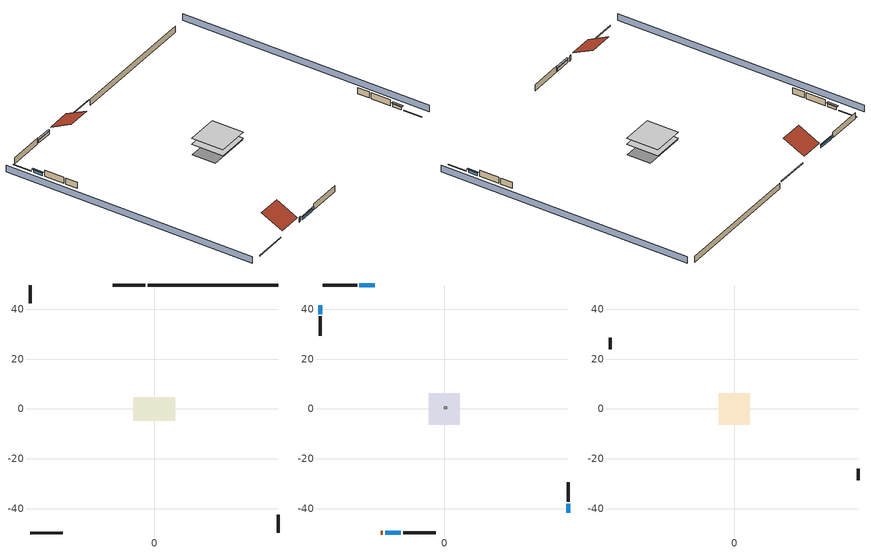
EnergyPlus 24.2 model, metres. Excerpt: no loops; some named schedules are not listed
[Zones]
basement - unconditioned
 floor foundation (Slab1 construction): -8.43,-4.68 -8.43,4.68 8.43,4.68 8.43,-4.68 z-2.13
 wall outside (RimJoist1 construction): -3.61,49.74 -16.6,49.74 z0.3:0.61
 wall outside (RimJoist2 construction): 49.74,-49.74 49.74,-42.52 z0.3:0.61
 wall outside (RimJoist3 construction): -49.74,-49.74 -36.76,-49.74 z0.3:0.61
 wall outside (RimJoist4 construction): -49.74,49.74 -49.74,42.52 z0.3:0.61
 wall foundation (FoundationWall1 construction): 49.74,49.74 -2.68,49.74 z-2.13:0.3
central ac and furnace airloop ret air zone
 floor adiabatic (AdiabaticConst): 0,0 0,1 1,1 1,0 z0
 wall adiabatic (AdiabaticConst): 0,1 0,0 1,0 1,1 0,1 z0:1
 ceiling adiabatic (AdiabaticConst): 1,0 1,1 0,1 0,0 z1
conditioned space
 floor to basement - unconditioned (Floor1 construction): -6.28,-6.28 -6.28,6.28 6.28,6.28 6.28,-6.28 z0.3
 wall outside (AdiabaticWallConstruction 1): -25.51,-49.74 -24.59,-49.74 z0.3:2.34
 wall outside (AdiabaticWallConstruction): -27.84,49.74 -34.07,49.74 / -23.67,-49.74 -17.45,-49.74 z0.3:1.49; 49.74,-41.59 49.74,-38.04 / -49.74,41.59 -49.74,38.04 z0.3:1.46
 wall outside (Wall1 construction): -34.99,49.74 -48.81,49.74 z0.3:2.74
 wall outside (Wall2 construction): 49.74,-37.12 49.74,-29.44 z0.3:2.74
 wall outside (Wall3 construction): -16.52,-49.74 -3.46,-49.74 z0.3:2.74
 wall outside (Wall4 construction): -49.74,37.12 -49.74,29.44 z0.3:2.74
 window (WindowConstruction): -27.84,49.74 -34.07,49.74 z0.3:1.49
 window (WindowConstruction 1): 49.74,-41.59 49.74,-38.04 z0.3:1.46
 window (WindowConstruction 2): -23.67,-49.74 -17.45,-49.74 z0.3:1.49
 window (WindowConstruction 3): -49.74,41.59 -49.74,38.04 z0.3:1.46
 door (Door): -25.51,-49.74 -24.6,-49.74 z0.3:2.34
attic - vented
 floor to conditioned space (Floor2 construction Reversed): -6.28,-6.28 -6.28,6.28 6.28,6.28 6.28,-6.28 z2.74
 wall outside (Wall5 construction): 49.74,-28.51 49.74,-24.02 z0.3:2.74
 wall outside (Wall6 construction): -49.74,28.51 -49.74,24.02 z0.3:2.74
 roof outside (Roof1 construction): -26.92,49.74,2.74 -26.92,41.34,6.94 -17.53,41.34,6.94 -17.53,49.74,2.74
 roof outside (Roof2 construction): -26.44,-49.74,2.74 -26.44,-41.34,6.94 -35.83,-41.34,6.94 -35.83,-49.74,2.74
shading: -54.31,49.74 -54.31,-49.74 / 54.31,-49.74 54.31,49.74 z0:2.74; -34.37,49.74 -27.54,49.74 -27.54,50.35 -34.37,50.35 z1.8; 49.74,-37.74 49.74,-41.89 50.35,-41.89 50.35,-37.74 z1.77; -17.14,-49.74 -23.97,-49.74 -23.97,-50.35 -17.14,-50.35 z1.8; -49.74,37.74 -49.74,41.89 -50.35,41.89 -50.35,37.74 z1.77
[Building]
Building 1: Terrain=Suburbs
[Site:Location]
Taunton Muni_MA_USA: Latitude {deg}=41.88; Longitude {deg}=-71.02; Time Zone {hr}=-5; Elevation {m}=13
[Site:GroundTemperature:Shallow]
6.50481, 4.52035, 4.36142, 5.30315, 9.08367, 12.8466, 16.1088, 18.1754, 18.3509, 16.6701, 13.4911, 9.84362
[Site:WaterMainsTemperature]
Calculation Method=Schedule; Temperature Schedule=mains temperature schedule
[Material] Roughness=Rough; Thermal Absorptance=0.9
Name | Thickness {m} | Conductivity {W/m-K} | Density {kg/m3} | Specific Heat {J/kg-K} | Solar Absorptance | Visible Absorptance
asphalt or fiberglass shingles | 0.00635 | 0.162714 | 1121.4 | 1465.45 | 0.85 | 0.85
ceiling loosefill ins | 0.254 | 0.0480833 | 16.02 | 1046.75 | 0.7 | 0.7
ceiling stud and cavity | 0.1397 | 0.104117 | 65.682 | 1177.47 | 0.7 | 0.7
concrete 4.0 in. | 0.1016 | 1.803125 | 2242.8 | 837.4 | 0.7 | 0.7
concrete 8.0 in. | 0.2032 | 1.803125 | 2242.8 | 837.4 | 0.7 | 0.7
door material | 0.04445 | 0.0612267 | 512.64 | 1214.23 | 0.7 | 0.7
floor covering | 0.0127 | 0.0433444 | 54.468 | 1339.84 | 0.6 | 0.6
floor rigid ins | 0.051816 | 0.029427 | 32.04 | 1214.23 | 0.7 | 0.7
floor stud and cavity | 0.1397 | 0.0972396 | 92.3553 | 1139.71 | 0.7 | 0.7
furniture material basement - unconditioned 1; furniture material conditioned space 1 | 0.1524 | 0.115458 | 640.8 | 1214.23 | 0.6 | 0.6
gypsum board | 0.0127 | 0.160291 | 801 | 837.4 | 0.6 | 0.6
osb sheathing 0.5 in. | 0.0127 | 0.115458 | 512.64 | 1214.23 | 0.6 | 0.6
osb sheathing 0.5 in. 1 | 0.0127 | 0.115458 | 512.64 | 1214.23 | 0.7 | 0.7
osb sheathing 0.75 in. | 0.01905 | 0.115458 | 512.64 | 1214.23 | 0.7 | 0.7
rim joist stud and cavity | 0.0508 | 0.178289 | 50.32683 | 1063.81 | 0.6 | 0.6
roof rigid ins | 0.00281632 | 0.029427 | 32.04 | 1214.23 | 0.7 | 0.7
vinyl siding | 0.009525 | 0.089435 | 177.822 | 1046.75 | 0.5 | 0.5
wall rigid ins | 0.512978 | 0.029427 | 32.04 | 1214.23 | 0.7 | 0.7
wall stud and cavity | 0.1397 | 0.0950889 | 139.0536 | 1170.24 | 0.7 | 0.7
wall stud and cavity 1 | 0.1397 | 0.419005 | 139.0536 | 1170.24 | 0.6 | 0.6
wall stud and cavity 2 | 0.0889 | 0.380278 | 52.3479 | 1209.89 | 0.7 | 0.7
wall stud and cavity 3 | 0.0889 | 0.391764 | 83.0341 | 1211.67 | 0.7 | 0.7
wood siding; wood siding 1 | 0.0254 | 0.102417 | 544.68 | 1172.36 | 0.7 | 0.7
[Material:NoMass]
Adiabatic: Roughness=Rough; Thermal Resistance {m2-K/W}=176.1; Thermal Absorptance=0.9; Solar Absorptance=0.7; Visible Absorptance=0.7
[WindowMaterial:SimpleGlazingSystem]
WindowMaterial: U-Factor {W/m2-K}=2.78222; Solar Heat Gain Coefficient=0.56
[Construction]
AdiabaticConst: Adiabatic
AdiabaticWallConstruction: wood siding, wall rigid ins, wall stud and cavity 2, gypsum board
AdiabaticWallConstruction 1: wood siding 1, wall rigid ins, wall stud and cavity 2, gypsum board
Door: door material
Floor1 construction: floor stud and cavity, floor rigid ins, osb sheathing 0.75 in., floor covering
Floor2 construction Reversed: gypsum board, ceiling stud and cavity, ceiling loosefill ins
FoundationWall1 construction: concrete 8.0 in.
furniture construction basement - unconditioned 1: furniture material basement - unconditioned 1
furniture construction conditioned space 1: furniture material conditioned space 1
PartitionWallConstruction: gypsum board, wall stud and cavity 3, gypsum board
RimJoist1 construction; RimJoist2 construction; RimJoist3 construction; RimJoist4 construction: vinyl siding, rim joist stud and cavity
Roof1 construction; Roof2 construction: asphalt or fiberglass shingles, roof rigid ins, osb sheathing 0.5 in.
Slab1 construction: concrete 4.0 in.
Wall1 construction; Wall2 construction; Wall3 construction; Wall4 construction: vinyl siding, osb sheathing 0.5 in. 1, wall stud and cavity, gypsum board
Wall5 construction; Wall6 construction: vinyl siding, osb sheathing 0.5 in. 1, wall stud and cavity 1
WindowConstruction; WindowConstruction 1; WindowConstruction 2; WindowConstruction 3: WindowMaterial
[Zone] Multiplier=1
Name | Volume {m3} | Part of Total Floor Area
attic - vented | 147.678 | Yes
basement - unconditioned; conditioned space | 384.656 | Yes
central ac and furnace airloop ret air zone | 1 | No
[Space]
Name | Zone | Volume {m3} | Space Type
attic - vented 1 | attic - vented | 147.678
basement - unconditioned 1 | basement - unconditioned | 384.656
central ac and furnace airloop ret air space | central ac and furnace airloop ret air zone |  | Plenum Space Type
conditioned space 1 | conditioned space | 384.656
[ZoneInfiltration:EffectiveLeakageArea]
infil|attic - vented 1: Zone or Space=attic - vented 1; Schedule=Always On Discrete; Effective Air Leakage Area {cm2}=5257.79; Stack Coefficient=0.000461595; Wind Coefficient=4.03226e-05
[ZoneMixing] Schedule=Always On Continuous; Design Flow Rate Calculation Method=Flow/Zone; Design Flow Rate {m3/s}=0
Name | Zone or Space | Source Zone or Space
whole house fan mix | attic - vented | conditioned space
central_ac_and_furnace_airloop_0_ZoneMixCondToDZ mix | basement - unconditioned | conditioned space
central_ac_and_furnace_airloop_0_ZoneMixDZToCond mix | conditioned space | basement - unconditioned
[SurfaceProperty:ExposedFoundationPerimeter]
Slab1: Exposed Perimeter Calculation Method=TotalExposedPerimeter; Total Exposed Perimeter {m}=52.4256
[InternalMass]
Name | Construction | Zone or ZoneList | Space or SpaceList | Surface Area {m2}
furniture mass basement - unconditioned 1 | furniture construction basement - unconditioned 1 | basement - unconditioned | basement - unconditioned 1 | 63.0997
furniture mass conditioned space 1 | furniture construction conditioned space 1 | conditioned space | conditioned space 1 | 63.0997
partition wall mass | PartitionWallConstruction | conditioned space | conditioned space 1 | 157.749
[ElectricEquipment] Design Level Calculation Method=EquipmentLevel
Name | Zone or ZoneList or Space or SpaceList | Schedule | Design Level {W} | Fraction Latent | Fraction Radiant | Fraction Lost
fridge 1 | basement - unconditioned 1 | fridge schedule 1 | 57.4402 | 0 | 0.6 | 0
ceiling fan | conditioned space 1 | ceiling_fan | 16.6057 | 0 | 0.558 | 0
clothes dryer | conditioned space 1 | clothes_dryer | 1819.53 | 0.015 | 0.081 | 0.85
clothes washer | conditioned space 1 | clothes_washer | 524.355 | 0.03 | 0.162 | 0.7
cooking range | conditioned space 1 | cooking_range | 67.8743 | 0.161847 | 0.382892 | 0.2
dishwasher | conditioned space 1 | dishwasher | 1019.06 | 0.3 | 0.18 | 0.4
fridge | conditioned space 1 | fridge schedule | 57.4402 | 0 | 0.6 | 0
mech vent bath fan 0 | conditioned space 1 | mech vent bath fan 0 schedule | 30 | 0 | 0 | 1
mech vent house fan | conditioned space 1 | mech vent house fan schedule | 0 | 0 | 0 | 1
mech vent house fan cfis | conditioned space 1 | mech vent house fan cfis schedule | 0 | 0 | 0 | 0
mech vent range fan 0 | conditioned space 1 | mech vent range fan 0 schedule | 30 | 0 | 0 | 1
misc plug loads | conditioned space 1 | plug_loads_other | 446.273 | 0.021 | 0.558 | 0.049
misc pool pump | conditioned space 1 | misc pool pump schedule | 806.548 | 0 | 0 | 1
whole house fan | conditioned space 1 | Always On Discrete | 0 | 0 | 0 | 1
[OtherEquipment] Design Level Calculation Method=EquipmentLevel
Name | Fuel Type | Zone or ZoneList or Space or SpaceList | Schedule | Design Level {W} | Fraction Latent | Fraction Radiant | Fraction Lost
central_ac_and_furnace_airloop_0_RetCondToDZ equip; central_ac_and_furnace_airloop_0_SupCondToDZ equip; central_ac_and_furnace_airloop_0_SupSensLkToDZ equip | None | basement - unconditioned 1 | Always On Discrete | 0 | 0 | 0 | 0
central_ac_and_furnace_airloop_0_SupLatLkToDZ equip | None | basement - unconditioned 1 | Always On Discrete | 0 | 1 | 0 | 0
water heater energy adjustment1 | NaturalGas | basement - unconditioned 1 | Always On Discrete | 0.01 | 0 | 0 | 1
central_ac_and_furnace_airloop_0_RetCondToRP equip; central_ac_and_furnace_airloop_0_RetSensLkToRP equip | None | central ac and furnace airloop ret air space | Always On Discrete | 0 | 0 | 0 | 0
central_ac_and_furnace_airloop_0_RetLatLkToRP equip | None | central ac and furnace airloop ret air space | Always On Discrete | 0 | 1 | 0 | 0
central_ac_and_furnace_airloop_0_SupCondToLv equip; central_ac_and_furnace_airloop_0_SupSensLkToCond equip; mech vent house fan sensible load equip | None | conditioned space 1 | Always On Discrete | 0 | 0 | 0 | 0
central_ac_and_furnace_airloop_0_SupLatLkToCond equip; mech vent house fan latent load equip | None | conditioned space 1 | Always On Discrete | 0 | 1 | 0 | 0
cooking range 1 | NaturalGas | conditioned space 1 | cooking_range | 1989.2 | 0.161847 | 0.382892 | 0.2
misc pool heater | NaturalGas | conditioned space 1 | misc pool heater schedule | 2235.58 | 0 | 0 | 1
water latent | None | conditioned space 1 | hot_water_fixtures | 569.65 | 1 | 0 | 0
water sensible | None | conditioned space 1 | hot_water_fixtures | -561.414 | 0 | 0.6 | 0
[ZoneInfiltration:DesignFlowRate] Schedule=Always On Discrete
Name | Zone or ZoneList or Space or SpaceList | Design Flow Rate Calculation Method | Air Changes per Hour {1/hr} | Constant Term Coefficient | Temperature Term Coefficient | Velocity Term Coefficient | Velocity Squared Term Coefficient | Design Flow Rate {m3/s}
infil|basement - unconditioned 1 | basement - unconditioned 1 | AirChanges/Hour | 0.1 | 1 | 0 | 0 | 0
infil flow; natural vent flow; whole house fan flow | conditioned space 1 | Flow/Zone |  |  |  |  |  | 0
[SpaceList]
Plenum Space Type: central ac and furnace airloop ret air space
[SurfaceProperty:IncidentSolarMultiplier] Incident Solar Multiplier=1; Incident Solar Multiplier Schedule=trans schedule winter=0.85 summer=0.7
Window1; Window2; Window3; Window4
[Lights]
interior lighting: Zone or ZoneList or Space or SpaceList=conditioned space 1; Schedule=lighting_interior; Design Level Calculation Method=LightingLevel; Lighting Level {W}=830.062; Return Air Fraction=0; Fraction Radiant=0.6; Fraction Visible=0.2; Fraction Replaceable=1
[People]
occupants: Zone or ZoneList or Space or SpaceList=conditioned space 1; Number of People Schedule=occupants; Number of People Calculation Method=People; Number of People=2; Fraction Radiant=0.314171; Sensible Heat Fraction=0.56303; Activity Level Schedule=occupants activity schedule; Carbon Dioxide Generation Rate {m3/s-W}=0; Enable ASHRAE 55 Comfort Warnings=No; Mean Radiant Temperature Calculation Type=EnclosureAveraged
[AirLoopHVAC:ReturnPlenum]
Air Loop HVAC Return Plenum 1: Zone=central ac and furnace airloop ret air zone
[Foundation:Kiva]
Foundation Kiva 1: Initial Indoor Air Temperature {C}=4.43335; Wall Height Above Grade {m}=0.3048; Wall Depth Below Slab {m}=0.2032
[Foundation:Kiva:Settings]
Soil Conductivity {W/m-K}=2.4234; Soil Density {kg/m3}=1842.3; Soil Specific Heat {J/kg-K}=418.7; Ground Solar Absorptivity=0.9; Ground Thermal Absorptivity=0.9; Ground Surface Roughness {m}=0.03; Far-Field Width {m}=40; Deep-Ground Boundary Condition=ZeroFlux; Deep-Ground Depth {m}=40; Minimum Cell Dimension {m}=0.2; Maximum Cell Growth Coefficient=3; Simulation Timestep=Timestep
[Exterior:Lights]
exterior lighting: Schedule=exterior lighting schedule; Design Level {W}=66.8548
[EnergyManagementSystem:Sensor] Output:Variable or Output:Meter Index Key=basement - unconditioned
Name | Output:Variable or Output:Meter
central_ac_and_furnace_airloop_0_DZ_T_s | Zone Air Temperature
central_ac_and_furnace_airloop_0_DZ_W_s | Zone Mean Air Humidity Ratio
[Schedule:Constant]
Name | Hourly Value
Always On Continuous; Always On Discrete; mech vent house fan schedule; mech vent house fan cfis schedule | 1
occupants activity schedule | 117.228
[Schedule:Week:Daily]
fridge schedule 1 Week Rule - Jan1-Jan27: fridge schedule allday1 1, fridge schedule allday1 1, fridge schedule allday1 1, fridge schedule allday1 1, fridge schedule allday1 1, fridge schedule allday1 1, fridge schedule allday1 1, fridge schedule default day 1, fridge schedule default day 1, fridge schedule default day 1, fridge schedule default day 1, fridge schedule default day 1
fridge schedule 1 Week Rule - Jan28-Feb3: fridge schedule allday1 1, fridge schedule allday1 1, fridge schedule allday1 1, fridge schedule allday1 1, fridge schedule allday2 1, fridge schedule allday2 1, fridge schedule allday2 1, fridge schedule default day 1, fridge schedule default day 1, fridge schedule default day 1, fridge schedule default day 1, fridge schedule default day 1
fridge schedule 1 Week Rule - Feb4-Feb24: fridge schedule allday2 1, fridge schedule allday2 1, fridge schedule allday2 1, fridge schedule allday2 1, fridge schedule allday2 1, fridge schedule allday2 1, fridge schedule allday2 1, fridge schedule default day 1, fridge schedule default day 1, fridge schedule default day 1, fridge schedule default day 1, fridge schedule default day 1
fridge schedule 1 Week Rule - Feb25-Mar3: fridge schedule allday2 1, fridge schedule allday2 1, fridge schedule allday2 1, fridge schedule allday2 1, fridge schedule allday3 1, fridge schedule allday3 1, fridge schedule allday3 1, fridge schedule default day 1, fridge schedule default day 1, fridge schedule default day 1, fridge schedule default day 1, fridge schedule default day 1
fridge schedule 1 Week Rule - Mar4-May26: fridge schedule allday3 1, fridge schedule allday3 1, fridge schedule allday3 1, fridge schedule allday3 1, fridge schedule allday3 1, fridge schedule allday3 1, fridge schedule allday3 1, fridge schedule default day 1, fridge schedule default day 1, fridge schedule default day 1, fridge schedule default day 1, fridge schedule default day 1
fridge schedule 1 Week Rule - May27-Jun2: fridge schedule allday3 1, fridge schedule allday3 1, fridge schedule allday3 1, fridge schedule allday3 1, fridge schedule allday3 1, fridge schedule allday6 1, fridge schedule allday6 1, fridge schedule default day 1, fridge schedule default day 1, fridge schedule default day 1, fridge schedule default day 1, fridge schedule default day 1
fridge schedule 1 Week Rule - Jun3-Sep29: fridge schedule allday6 1, fridge schedule allday6 1, fridge schedule allday6 1, fridge schedule allday6 1, fridge schedule allday6 1, fridge schedule allday6 1, fridge schedule allday6 1, fridge schedule default day 1, fridge schedule default day 1, fridge schedule default day 1, fridge schedule default day 1, fridge schedule default day 1
fridge schedule 1 Week Rule - Sep30-Oct6: fridge schedule allday6 1, fridge schedule allday10 1, fridge schedule allday10 1, fridge schedule allday10 1, fridge schedule allday10 1, fridge schedule allday10 1, fridge schedule allday10 1, fridge schedule default day 1, fridge schedule default day 1, fridge schedule default day 1, fridge schedule default day 1, fridge schedule default day 1
fridge schedule 1 Week Rule - Oct7-Oct27: fridge schedule allday10 1, fridge schedule allday10 1, fridge schedule allday10 1, fridge schedule allday10 1, fridge schedule allday10 1, fridge schedule allday10 1, fridge schedule allday10 1, fridge schedule default day 1, fridge schedule default day 1, fridge schedule default day 1, fridge schedule default day 1, fridge schedule default day 1
fridge schedule 1 Week Rule - Oct28-Nov3: fridge schedule allday10 1, fridge schedule allday10 1, fridge schedule allday10 1, fridge schedule allday10 1, fridge schedule allday11 1, fridge schedule allday11 1, fridge schedule allday11 1, fridge schedule default day 1, fridge schedule default day 1, fridge schedule default day 1, fridge schedule default day 1, fridge schedule default day 1
fridge schedule 1 Week Rule - Nov4-Nov24: fridge schedule allday11 1, fridge schedule allday11 1, fridge schedule allday11 1, fridge schedule allday11 1, fridge schedule allday11 1, fridge schedule allday11 1, fridge schedule allday11 1, fridge schedule default day 1, fridge schedule default day 1, fridge schedule default day 1, fridge schedule default day 1, fridge schedule default day 1
fridge schedule 1 Week Rule - Nov25-Dec1: fridge schedule allday11 1, fridge schedule allday11 1, fridge schedule allday11 1, fridge schedule allday11 1, fridge schedule allday11 1, fridge schedule allday11 1, fridge schedule allday12 1, fridge schedule default day 1, fridge schedule default day 1, fridge schedule default day 1, fridge schedule default day 1, fridge schedule default day 1
fridge schedule 1 Week Rule - Dec2-Dec31: fridge schedule allday12 1, fridge schedule allday12 1, fridge schedule allday12 1, fridge schedule allday12 1, fridge schedule allday12 1, fridge schedule allday12 1, fridge schedule allday12 1, fridge schedule default day 1, fridge schedule default day 1, fridge schedule default day 1, fridge schedule default day 1, fridge schedule default day 1
fridge schedule Week Rule - Jan1-Jan27: fridge schedule allday1, fridge schedule allday1, fridge schedule allday1, fridge schedule allday1, fridge schedule allday1, fridge schedule allday1, fridge schedule allday1, fridge schedule default day, fridge schedule default day, fridge schedule default day, fridge schedule default day, fridge schedule default day
fridge schedule Week Rule - Jan28-Feb3: fridge schedule allday1, fridge schedule allday1, fridge schedule allday1, fridge schedule allday1, fridge schedule allday2, fridge schedule allday2, fridge schedule allday2, fridge schedule default day, fridge schedule default day, fridge schedule default day, fridge schedule default day, fridge schedule default day
fridge schedule Week Rule - Feb4-Feb24: fridge schedule allday2, fridge schedule allday2, fridge schedule allday2, fridge schedule allday2, fridge schedule allday2, fridge schedule allday2, fridge schedule allday2, fridge schedule default day, fridge schedule default day, fridge schedule default day, fridge schedule default day, fridge schedule default day
fridge schedule Week Rule - Feb25-Mar3: fridge schedule allday2, fridge schedule allday2, fridge schedule allday2, fridge schedule allday2, fridge schedule allday3, fridge schedule allday3, fridge schedule allday3, fridge schedule default day, fridge schedule default day, fridge schedule default day, fridge schedule default day, fridge schedule default day
fridge schedule Week Rule - Mar4-May26: fridge schedule allday3, fridge schedule allday3, fridge schedule allday3, fridge schedule allday3, fridge schedule allday3, fridge schedule allday3, fridge schedule allday3, fridge schedule default day, fridge schedule default day, fridge schedule default day, fridge schedule default day, fridge schedule default day
fridge schedule Week Rule - May27-Jun2: fridge schedule allday3, fridge schedule allday3, fridge schedule allday3, fridge schedule allday3, fridge schedule allday3, fridge schedule allday6, fridge schedule allday6, fridge schedule default day, fridge schedule default day, fridge schedule default day, fridge schedule default day, fridge schedule default day
fridge schedule Week Rule - Jun3-Sep29: fridge schedule allday6, fridge schedule allday6, fridge schedule allday6, fridge schedule allday6, fridge schedule allday6, fridge schedule allday6, fridge schedule allday6, fridge schedule default day, fridge schedule default day, fridge schedule default day, fridge schedule default day, fridge schedule default day
fridge schedule Week Rule - Sep30-Oct6: fridge schedule allday6, fridge schedule allday10, fridge schedule allday10, fridge schedule allday10, fridge schedule allday10, fridge schedule allday10, fridge schedule allday10, fridge schedule default day, fridge schedule default day, fridge schedule default day, fridge schedule default day, fridge schedule default day
fridge schedule Week Rule - Oct7-Oct27: fridge schedule allday10, fridge schedule allday10, fridge schedule allday10, fridge schedule allday10, fridge schedule allday10, fridge schedule allday10, fridge schedule allday10, fridge schedule default day, fridge schedule default day, fridge schedule default day, fridge schedule default day, fridge schedule default day
fridge schedule Week Rule - Oct28-Nov3: fridge schedule allday10, fridge schedule allday10, fridge schedule allday10, fridge schedule allday10, fridge schedule allday11, fridge schedule allday11, fridge schedule allday11, fridge schedule default day, fridge schedule default day, fridge schedule default day, fridge schedule default day, fridge schedule default day
fridge schedule Week Rule - Nov4-Nov24: fridge schedule allday11, fridge schedule allday11, fridge schedule allday11, fridge schedule allday11, fridge schedule allday11, fridge schedule allday11, fridge schedule allday11, fridge schedule default day, fridge schedule default day, fridge schedule default day, fridge schedule default day, fridge schedule default day
fridge schedule Week Rule - Nov25-Dec1: fridge schedule allday11, fridge schedule allday11, fridge schedule allday11, fridge schedule allday11, fridge schedule allday11, fridge schedule allday11, fridge schedule allday12, fridge schedule default day, fridge schedule default day, fridge schedule default day, fridge schedule default day, fridge schedule default day
fridge schedule Week Rule - Dec2-Dec31: fridge schedule allday12, fridge schedule allday12, fridge schedule allday12, fridge schedule allday12, fridge schedule allday12, fridge schedule allday12, fridge schedule allday12, fridge schedule default day, fridge schedule default day, fridge schedule default day, fridge schedule default day, fridge schedule default day
mech vent bath fan 0 schedule Week Rule - Jan1-Dec31: mech vent bath fan 0 schedule allday1, mech vent bath fan 0 schedule allday1, mech vent bath fan 0 schedule allday1, mech vent bath fan 0 schedule allday1, mech vent bath fan 0 schedule allday1, mech vent bath fan 0 schedule allday1, mech vent bath fan 0 schedule allday1, mech vent bath fan 0 schedule default day, mech vent bath fan 0 schedule default day, mech vent bath fan 0 schedule default day, mech vent bath fan 0 schedule default day, mech vent bath fan 0 schedule default day
mech vent range fan 0 schedule Week Rule - Jan1-Dec31: mech vent range fan 0 schedule allday1, mech vent range fan 0 schedule allday1, mech vent range fan 0 schedule allday1, mech vent range fan 0 schedule allday1, mech vent range fan 0 schedule allday1, mech vent range fan 0 schedule allday1, mech vent range fan 0 schedule allday1, mech vent range fan 0 schedule default day, mech vent range fan 0 schedule default day, mech vent range fan 0 schedule default day, mech vent range fan 0 schedule default day, mech vent range fan 0 schedule default day
misc pool pump schedule Week Rule - Jan1-Jan27: misc pool pump schedule allday1, misc pool pump schedule allday1, misc pool pump schedule allday1, misc pool pump schedule allday1, misc pool pump schedule allday1, misc pool pump schedule allday1, misc pool pump schedule allday1, misc pool pump schedule default day, misc pool pump schedule default day, misc pool pump schedule default day, misc pool pump schedule default day, misc pool pump schedule default day
misc pool pump schedule Week Rule - Jan28-Feb3: misc pool pump schedule allday1, misc pool pump schedule allday1, misc pool pump schedule allday1, misc pool pump schedule allday1, misc pool pump schedule allday2, misc pool pump schedule allday2, misc pool pump schedule allday2, misc pool pump schedule default day, misc pool pump schedule default day, misc pool pump schedule default day, misc pool pump schedule default day, misc pool pump schedule default day
misc pool pump schedule Week Rule - Feb4-Feb24: misc pool pump schedule allday2, misc pool pump schedule allday2, misc pool pump schedule allday2, misc pool pump schedule allday2, misc pool pump schedule allday2, misc pool pump schedule allday2, misc pool pump schedule allday2, misc pool pump schedule default day, misc pool pump schedule default day, misc pool pump schedule default day, misc pool pump schedule default day, misc pool pump schedule default day
misc pool pump schedule Week Rule - Feb25-Mar3: misc pool pump schedule allday2, misc pool pump schedule allday2, misc pool pump schedule allday2, misc pool pump schedule allday2, misc pool pump schedule allday3, misc pool pump schedule allday3, misc pool pump schedule allday3, misc pool pump schedule default day, misc pool pump schedule default day, misc pool pump schedule default day, misc pool pump schedule default day, misc pool pump schedule default day
misc pool pump schedule Week Rule - Mar4-Mar31: misc pool pump schedule allday3, misc pool pump schedule allday3, misc pool pump schedule allday3, misc pool pump schedule allday3, misc pool pump schedule allday3, misc pool pump schedule allday3, misc pool pump schedule allday3, misc pool pump schedule default day, misc pool pump schedule default day, misc pool pump schedule default day, misc pool pump schedule default day, misc pool pump schedule default day
misc pool pump schedule Week Rule - Apr1-Apr28: misc pool pump schedule allday4, misc pool pump schedule allday4, misc pool pump schedule allday4, misc pool pump schedule allday4, misc pool pump schedule allday4, misc pool pump schedule allday4, misc pool pump schedule allday4, misc pool pump schedule default day, misc pool pump schedule default day, misc pool pump schedule default day, misc pool pump schedule default day, misc pool pump schedule default day
misc pool pump schedule Week Rule - Apr29-May5: misc pool pump schedule allday4, misc pool pump schedule allday4, misc pool pump schedule allday5, misc pool pump schedule allday5, misc pool pump schedule allday5, misc pool pump schedule allday5, misc pool pump schedule allday5, misc pool pump schedule default day, misc pool pump schedule default day, misc pool pump schedule default day, misc pool pump schedule default day, misc pool pump schedule default day
misc pool pump schedule Week Rule - May6-May26: misc pool pump schedule allday5, misc pool pump schedule allday5, misc pool pump schedule allday5, misc pool pump schedule allday5, misc pool pump schedule allday5, misc pool pump schedule allday5, misc pool pump schedule allday5, misc pool pump schedule default day, misc pool pump schedule default day, misc pool pump schedule default day, misc pool pump schedule default day, misc pool pump schedule default day
misc pool pump schedule Week Rule - May27-Jun2: misc pool pump schedule allday5, misc pool pump schedule allday5, misc pool pump schedule allday5, misc pool pump schedule allday5, misc pool pump schedule allday5, misc pool pump schedule allday6, misc pool pump schedule allday6, misc pool pump schedule default day, misc pool pump schedule default day, misc pool pump schedule default day, misc pool pump schedule default day, misc pool pump schedule default day
misc pool pump schedule Week Rule - Jun3-Jun30: misc pool pump schedule allday6, misc pool pump schedule allday6, misc pool pump schedule allday6, misc pool pump schedule allday6, misc pool pump schedule allday6, misc pool pump schedule allday6, misc pool pump schedule allday6, misc pool pump schedule default day, misc pool pump schedule default day, misc pool pump schedule default day, misc pool pump schedule default day, misc pool pump schedule default day
misc pool pump schedule Week Rule - Jul1-Aug25: misc pool pump schedule allday7, misc pool pump schedule allday7, misc pool pump schedule allday7, misc pool pump schedule allday7, misc pool pump schedule allday7, misc pool pump schedule allday7, misc pool pump schedule allday7, misc pool pump schedule default day, misc pool pump schedule default day, misc pool pump schedule default day, misc pool pump schedule default day, misc pool pump schedule default day
misc pool pump schedule Week Rule - Aug26-Sep1: misc pool pump schedule allday7, misc pool pump schedule allday7, misc pool pump schedule allday7, misc pool pump schedule allday7, misc pool pump schedule allday7, misc pool pump schedule allday7, misc pool pump schedule allday9, misc pool pump schedule default day, misc pool pump schedule default day, misc pool pump schedule default day, misc pool pump schedule default day, misc pool pump schedule default day
[Schedule:Year]
fridge schedule 1: fridge schedule 1 Week Rule - Jan1-Jan27, 1, 1, 1, 27, fridge schedule 1 Week Rule - Jan28-Feb3, 1, 28, 2, 3, fridge schedule 1 Week Rule - Feb4-Feb24, 2, 4, 2, 24, fridge schedule 1 Week Rule - Feb25-Mar3, 2, 25, 3, 3, fridge schedule 1 Week Rule - Mar4-May26, 3, 4, 5, 26, fridge schedule 1 Week Rule - May27-Jun2, 5, 27, 6, 2, fridge schedule 1 Week Rule - Jun3-Sep29, 6, 3, 9, 29, fridge schedule 1 Week Rule - Sep30-Oct6, 9, 30, 10, 6, fridge schedule 1 Week Rule - Oct7-Oct27, 10, 7, 10, 27, fridge schedule 1 Week Rule - Oct28-Nov3, 10, 28, 11, 3, fridge schedule 1 Week Rule - Nov4-Nov24, 11, 4, 11, 24, fridge schedule 1 Week Rule - Nov25-Dec1, 11, 25, 12, 1, fridge schedule 1 Week Rule - Dec2-Dec31, 12, 2, 12, 31
trans schedule winter=0.85 summer=0.7: trans schedule winter=0.85 summer=0.7 Week Rule - Jan1-Apr28, 1, 1, 4, 28, trans schedule winter=0.85 summer=0.7 Week Rule - Apr29-May5, 4, 29, 5, 5, trans schedule winter=0.85 summer=0.7 Week Rule - May6-Oct27, 5, 6, 10, 27, trans schedule winter=0.85 summer=0.7 Week Rule - Oct28-Nov3, 10, 28, 11, 3, trans schedule winter=0.85 summer=0.7 Week Rule - Nov4-Dec31, 11, 4, 12, 31
fridge schedule: fridge schedule Week Rule - Jan1-Jan27, 1, 1, 1, 27, fridge schedule Week Rule - Jan28-Feb3, 1, 28, 2, 3, fridge schedule Week Rule - Feb4-Feb24, 2, 4, 2, 24, fridge schedule Week Rule - Feb25-Mar3, 2, 25, 3, 3, fridge schedule Week Rule - Mar4-May26, 3, 4, 5, 26, fridge schedule Week Rule - May27-Jun2, 5, 27, 6, 2, fridge schedule Week Rule - Jun3-Sep29, 6, 3, 9, 29, fridge schedule Week Rule - Sep30-Oct6, 9, 30, 10, 6, fridge schedule Week Rule - Oct7-Oct27, 10, 7, 10, 27, fridge schedule Week Rule - Oct28-Nov3, 10, 28, 11, 3, fridge schedule Week Rule - Nov4-Nov24, 11, 4, 11, 24, fridge schedule Week Rule - Nov25-Dec1, 11, 25, 12, 1, fridge schedule Week Rule - Dec2-Dec31, 12, 2, 12, 31
mech vent bath fan 0 schedule: mech vent bath fan 0 schedule Week Rule - Jan1-Dec31, 1, 1, 12, 31
mech vent range fan 0 schedule: mech vent range fan 0 schedule Week Rule - Jan1-Dec31, 1, 1, 12, 31
misc pool pump schedule: misc pool pump schedule Week Rule - Jan1-Jan27, 1, 1, 1, 27, misc pool pump schedule Week Rule - Jan28-Feb3, 1, 28, 2, 3, misc pool pump schedule Week Rule - Feb4-Feb24, 2, 4, 2, 24, misc pool pump schedule Week Rule - Feb25-Mar3, 2, 25, 3, 3, misc pool pump schedule Week Rule - Mar4-Mar31, 3, 4, 3, 31, misc pool pump schedule Week Rule - Apr1-Apr28, 4, 1, 4, 28, misc pool pump schedule Week Rule - Apr29-May5, 4, 29, 5, 5, misc pool pump schedule Week Rule - May6-May26, 5, 6, 5, 26, misc pool pump schedule Week Rule - May27-Jun2, 5, 27, 6, 2, misc pool pump schedule Week Rule - Jun3-Jun30, 6, 3, 6, 30, misc pool pump schedule Week Rule - Jul1-Aug25, 7, 1, 8, 25, misc pool pump schedule Week Rule - Aug26-Sep1, 8, 26, 9, 1, misc pool pump schedule Week Rule - Sep2-Sep29, 9, 2, 9, 29, misc pool pump schedule Week Rule - Sep30-Oct6, 9, 30, 10, 6, misc pool pump schedule Week Rule - Oct7-Oct27, 10, 7, 10, 27, misc pool pump schedule Week Rule - Oct28-Nov3, 10, 28, 11, 3, misc pool pump schedule Week Rule - Nov4-Nov24, 11, 4, 11, 24, misc pool pump schedule Week Rule - Nov25-Dec1, 11, 25, 12, 1, misc pool pump schedule Week Rule - Dec2-Dec31, 12, 2, 12, 31
misc pool heater schedule: misc pool heater schedule Week Rule - Jan1-Jan27, 1, 1, 1, 27, misc pool heater schedule Week Rule - Jan28-Feb3, 1, 28, 2, 3, misc pool heater schedule Week Rule - Feb4-Feb24, 2, 4, 2, 24, misc pool heater schedule Week Rule - Feb25-Mar3, 2, 25, 3, 3, misc pool heater schedule Week Rule - Mar4-Mar31, 3, 4, 3, 31, misc pool heater schedule Week Rule - Apr1-Apr28, 4, 1, 4, 28, misc pool heater schedule Week Rule - Apr29-May5, 4, 29, 5, 5, misc pool heater schedule Week Rule - May6-May26, 5, 6, 5, 26, misc pool heater schedule Week Rule - May27-Jun2, 5, 27, 6, 2, misc pool heater schedule Week Rule - Jun3-Jun30, 6, 3, 6, 30, misc pool heater schedule Week Rule - Jul1-Aug25, 7, 1, 8, 25, misc pool heater schedule Week Rule - Aug26-Sep1, 8, 26, 9, 1, misc pool heater schedule Week Rule - Sep2-Sep29, 9, 2, 9, 29, misc pool heater schedule Week Rule - Sep30-Oct6, 9, 30, 10, 6, misc pool heater schedule Week Rule - Oct7-Oct27, 10, 7, 10, 27, misc pool heater schedule Week Rule - Oct28-Nov3, 10, 28, 11, 3, misc pool heater schedule Week Rule - Nov4-Nov24, 11, 4, 11, 24, misc pool heater schedule Week Rule - Nov25-Dec1, 11, 25, 12, 1, misc pool heater schedule Week Rule - Dec2-Dec31, 12, 2, 12, 31
exterior lighting schedule: exterior lighting schedule Week Rule - Jan1-Jan6, 1, 1, 1, 6, exterior lighting schedule Week Rule - Jan7-Jan27, 1, 7, 1, 27, exterior lighting schedule Week Rule - Jan28-Feb3, 1, 28, 2, 3, exterior lighting schedule Week Rule - Feb4-Feb24, 2, 4, 2, 24, exterior lighting schedule Week Rule - Feb25-Mar3, 2, 25, 3, 3, exterior lighting schedule Week Rule - Mar4-Mar31, 3, 4, 3, 31, exterior lighting schedule Week Rule - Apr1-Apr28, 4, 1, 4, 28, exterior lighting schedule Week Rule - Apr29-May5, 4, 29, 5, 5, exterior lighting schedule Week Rule - May6-May26, 5, 6, 5, 26, exterior lighting schedule Week Rule - May27-Jun2, 5, 27, 6, 2, exterior lighting schedule Week Rule - Jun3-Jun30, 6, 3, 6, 30, exterior lighting schedule Week Rule - Jul1-Aug25, 7, 1, 8, 25, exterior lighting schedule Week Rule - Aug26-Sep1, 8, 26, 9, 1, exterior lighting schedule Week Rule - Sep2-Sep29, 9, 2, 9, 29, exterior lighting schedule Week Rule - Sep30-Oct6, 9, 30, 10, 6, exterior lighting schedule Week Rule - Oct7-Oct27, 10, 7, 10, 27, exterior lighting schedule Week Rule - Oct28-Nov3, 10, 28, 11, 3, exterior lighting schedule Week Rule - Nov4-Nov24, 11, 4, 11, 24, exterior lighting schedule Week Rule - Nov25-Dec1, 11, 25, 12, 1, exterior lighting schedule Week Rule - Dec2-Dec31, 12, 2, 12, 31
[Schedule:File] File=in.schedules.csv; Rows to Skip at Top=1; Number of Hours of Data=8760; Column Separator=Comma; Interpolate to Timestep=No; Minutes per Item=15; Adjust Schedule for Daylight Savings=Yes
Name | Column Number
lighting_interior | 2
occupants | 1
ceiling_fan | 8
clothes_dryer | 7
clothes_washer | 6
cooking_range | 4
dishwasher | 5
plug_loads_other | 9
hot_water_fixtures | 13
[Schedule:Compact]
mains temperature schedule: Through: 01/01, For: AllDays, Until: 24:00, 9.76056, Through: 01/02, For: AllDays, Until: 24:00, 9.69167, Through: 01/03, For: AllDays, Until: 24:00, 9.62389, Through: 01/04, For: AllDays, Until: 24:00, 9.55833, Through: 01/05, For: AllDays, Until: 24:00, 9.49389, Through: 01/06, For: AllDays, Until: 24:00, 9.43111, Through: 01/07, For: AllDays, Until: 24:00, 9.36944, Through: 01/08, For: AllDays, Until: 24:00, 9.30944, Through: 01/09, For: AllDays, Until: 24:00, 9.25111, Through: 01/10, For: AllDays, Until: 24:00, 9.19444, Through: 01/11, For: AllDays, Until: 24:00, 9.13889, Through: 01/12, For: AllDays, Until: 24:00, 9.08556, Through: 01/13, For: AllDays, Until: 24:00, 9.03333, Through: 01/14, For: AllDays, Until: 24:00, 8.98333, Through: 01/15, For: AllDays, Until: 24:00, 8.93444, Through: 01/16, For: AllDays, Until: 24:00, 8.88722, Through: 01/17, For: AllDays, Until: 24:00, 8.84167, Through: 01/18, For: AllDays, Until: 24:00, 8.79833, Through: 01/19, For: AllDays, Until: 24:00, 8.75611, Through: 01/20, For: AllDays, Until: 24:00, 8.71556, Through: 01/21, For: AllDays, Until: 24:00, 8.67722, Through: 01/22, For: AllDays, Until: 24:00, 8.64, Through: 01/23, For: AllDays, Until: 24:00, 8.605, Through: 01/24, For: AllDays, Until: 24:00, 8.57167, Through: 01/25, For: AllDays, Until: 24:00, 8.54, Through: 01/26, For: AllDays, Until: 24:00, 8.51, Through: 01/27, For: AllDays, Until: 24:00, 8.48222, Through: 01/28, For: AllDays, Until: 24:00, 8.45556, Through: 01/29, For: AllDays, Until: 24:00, 8.43111, Through: 01/30, For: AllDays, Until: 24:00, 8.40889, Through: 01/31, For: AllDays, Until: 24:00, 8.38778, Through: 02/01, For: AllDays, Until: 24:00, 8.36889, Through: 02/02, For: AllDays, Until: 24:00, 8.35167, Through: 02/03, For: AllDays, Until: 24:00, 8.33611, Through: 02/04, For: AllDays, Until: 24:00, 8.32278, Through: 02/05, For: AllDays, Until: 24:00, 8.31056, Through: 02/06, For: AllDays, Until: 24:00, 8.30111, Through: 02/07, For: AllDays, Until: 24:00, 8.29278, Through: 02/08, For: AllDays, Until: 24:00, 8.28667, Through: 02/09, For: AllDays, Until: 24:00, 8.28222, Through: 02/10, For: AllDays, Until: 24:00, 8.28, Through: 02/11, For: AllDays, Until: 24:00, 8.27889, Through: 02/12, For: AllDays, Until: 24:00, 8.28056, Through: 02/13, For: AllDays, Until: 24:00, 8.28333, Through: 02/14, For: AllDays, Until: 24:00, 8.28833, Through: 02/15, For: AllDays, Until: 24:00, 8.295, Through: 02/16, For: AllDays, Until: 24:00, 8.30333, Through: 02/17, For: AllDays, Until: 24:00, 8.31389, Through: 02/18, For: AllDays, Until: 24:00, 8.32611, Through: 02/19, For: AllDays, Until: 24:00, 8.34056, Through: 02/20, For: AllDays, Until: 24:00, 8.35611, Through: 02/21, For: AllDays, Until: 24:00, 8.37389, Through: 02/22, For: AllDays, Until: 24:00, 8.39389, Through: 02/23, For: AllDays, Until: 24:00, 8.415, Through: 02/24, For: AllDays, Until: 24:00, 8.43833, Through: 02/25, For: AllDays, Until: 24:00, 8.46333, Through: 02/26, For: AllDays, Until: 24:00, 8.49, Through: 02/27, For: AllDays, Until: 24:00, 8.51889, Through: 02/28, For: AllDays, Until: 24:00, 8.54889, Through: 03/01, For: AllDays, Until: 24:00, 8.58111, Through: 03/02, For: AllDays, Until: 24:00, 8.615, Through: 03/03, For: AllDays, Until: 24:00, 8.65056, Through: 03/04, For: AllDays, Until: 24:00, 8.68833, Through: 03/05, For: AllDays, Until: 24:00, 8.72722, Through: 03/06, For: AllDays, Until: 24:00, 8.76833, Through: 03/07, For: AllDays, Until: 24:00, 8.81056, Through: 03/08, For: AllDays, Until: 24:00, 8.855, Through: 03/09, For: AllDays, Until: 24:00, 8.90056, Through: 03/10, For: AllDays, Until: 24:00, 8.94833, Through: 03/11, For: AllDays, Until: 24:00, 8.99778, Through: 03/12, For: AllDays, Until: 24:00, 9.04833, Through: 03/13, For: AllDays, Until: 24:00, 9.10111, Through: 03/14, For: AllDays, Until: 24:00, 9.155, Through: 03/15, For: AllDays, Until: 24:00, 9.21056, Through: 03/16, For: AllDays, Until: 24:00, 9.26778, Through: 03/17, For: AllDays, Until: 24:00, 9.32667, Through: 03/18, For: AllDays, Until: 24:00, 9.38722, Through: 03/19, For: AllDays, Until: 24:00, 9.44889, Through: 03/20, For: AllDays, Until: 24:00, 9.51222, Through: 03/21, For: AllDays, Until: 24:00, 9.57722, Through: 03/22, For: AllDays, Until: 24:00, 9.64333, Through: 03/23, For: AllDays, Until: 24:00, 9.71111, Through: 03/24, For: AllDays, Until: 24:00, 9.78056, Through: 03/25, For: AllDays, Until: 24:00, 9.85111, Through: 03/26, For: AllDays, Until: 24:00, 9.92333, Through: 03/27, For: AllDays, Until: 24:00, 9.99667, Through: 03/28, For: AllDays, Until: 24:00, 10.0711, Through: 03/29, For: AllDays, Until: 24:00, 10.1472, Through: 03/30, For: AllDays, Until: 24:00, 10.2244, Through: 03/31, For: AllDays, Until: 24:00, 10.3033, Through: 04/01, For: AllDays, Until: 24:00, 10.3828, Through: 04/02, For: AllDays, Until: 24:00, 10.4639, Through: 04/03, For: AllDays, Until: 24:00, 10.5461, Through: 04/04, For: AllDays, Until: 24:00, 10.6294, Through: 04/05, For: AllDays, Until: 24:00, 10.7144, Through: 04/06, For: AllDays, Until: 24:00, 10.8, Through: 04/07, For: AllDays, Until: 24:00, 10.8867, Through: 04/08, For: AllDays, Until: 24:00, 10.975, Through: 04/09, For: AllDays, Until: 24:00, 11.0639, Through: 04/10, For: AllDays, Until: 24:00, 11.1539, Through: 04/11, For: AllDays, Until: 24:00, 11.2444, Through: 04/12, For: AllDays, Until: 24:00, 11.3367, Through: 04/13, For: AllDays, Until: 24:00, 11.4294, Through: 04/14, For: AllDays, Until: 24:00, 11.5233, Through: 04/15, For: AllDays, Until: 24:00, 11.6178, Through: 04/16, For: AllDays, Until: 24:00, 11.7133, Through: 04/17, For: AllDays, Until: 24:00, 11.81, Through: 04/18, For: AllDays, Until: 24:00, 11.9072, Through: 04/19, For: AllDays, Until: 24:00, 12.005, Through: 04/20, For: AllDays, Until: 24:00, 12.1039, Through: 04/21, For: AllDays, Until: 24:00, 12.2033, Through: 04/22, For: AllDays, Until: 24:00, 12.3033, Through: 04/23, For: AllDays, Until: 24:00, 12.4044, Through: 04/24, For: AllDays, Until: 24:00, 12.5056, Through: 04/25, For: AllDays, Until: 24:00, 12.6078, Through: 04/26, For: AllDays, Until: 24:00, 12.71, Through: 04/27, For: AllDays, Until: 24:00, 12.8133, Through: 04/28, For: AllDays, Until: 24:00, 12.9167, Through: 04/29, For: AllDays, Until: 24:00, 13.0211, Through: 04/30, For: AllDays, Until: 24:00, 13.1256, Through: 05/01, For: AllDays, Until: 24:00, 13.2306, Through: 05/02, For: AllDays, Until: 24:00, 13.3361, Through: 05/03, For: AllDays, Until: 24:00, 13.4417, Through: 05/04, For: AllDays, Until: 24:00, 13.5478, Through: 05/05, For: AllDays, Until: 24:00, 13.6539, Through: 05/06, For: AllDays, Until: 24:00, 13.7606, Through: 05/07, For: AllDays, Until: 24:00, 13.8672, Through: 05/08, For: AllDays, Until: 24:00, 13.9744, Through: 05/09, For: AllDays, Until: 24:00, 14.0811, Through: 05/10, For: AllDays, Until: 24:00, 14.1889, Through: 05/11, For: AllDays, Until: 24:00, 14.2961, Through: 05/12, For: AllDays, Until: 24:00, 14.4033, Through: 05/13, For: AllDays, Until: 24:00, 14.5111, Through: 05/14, For: AllDays, Until: 24:00, 14.6183, Through: 05/15, For: AllDays, Until: 24:00, 14.7261, Through: 05/16, For: AllDays, Until: 24:00, 14.8333, Through: 05/17, For: AllDays, Until: 24:00, 14.9406, Through: 05/18, For: AllDays, Until: 24:00, 15.0478, Through: 05/19, For: AllDays, Until: 24:00, 15.155, Through: 05/20, For: AllDays, Until: 24:00, 15.2617, Through: 05/21, For: AllDays, Until: 24:00, 15.3683, Through: 05/22, For: AllDays, Until: 24:00, 15.4744, Through: 05/23, For: AllDays, Until: 24:00, 15.5806, Through: 05/24, For: AllDays, Until: 24:00, 15.6867, Through: 05/25, For: AllDays, Until: 24:00, 15.7917, Through: 05/26, For: AllDays, Until: 24:00, 15.8972, Through: 05/27, For: AllDays, Until: 24:00, 16.0017, Through: 05/28, For: AllDays, Until: 24:00, 16.1061, Through: 05/29, For: AllDays, Until: 24:00, 16.2094, Through: 05/30, For: AllDays, Until: 24:00, 16.3128, Through: 05/31, For: AllDays, Until: 24:00, 16.4156, Through: 06/01, For: AllDays, Until: 24:00, 16.5178, Through: 06/02, For: AllDays, Until: 24:00, 16.6194, Through: 06/03, For: AllDays, Until: 24:00, 16.72, Through: 06/04, For: AllDays, Until: 24:00, 16.8206, Through: 06/05, For: AllDays, Until: 24:00, 16.92, Through: 06/06, For: AllDays, Until: 24:00, 17.0189, Through: 06/07, For: AllDays, Until: 24:00, 17.1172, Through: 06/08, For: AllDays, Until: 24:00, 17.2144, Through: 06/09, For: AllDays, Until: 24:00, 17.3111, Through: 06/10, For: AllDays, Until: 24:00, 17.4072, Through: 06/11, For: AllDays, Until: 24:00, 17.5022, Through: 06/12, For: AllDays, Until: 24:00, 17.5961, Through: 06/13, For: AllDays, Until: 24:00, 17.6894, Through: 06/14, For: AllDays, Until: 24:00, 17.7817, Through: 06/15, For: AllDays, Until: 24:00, 17.8728, Through: 06/16, For: AllDays, Until: 24:00, 17.9628, Through: 06/17, For: AllDays, Until: 24:00, 18.0522, Through: 06/18, For: AllDays, Until: 24:00, 18.1406, Through: 06/19, For: AllDays, Until: 24:00, 18.2272, Through: 06/20, For: AllDays, Until: 24:00, 18.3133, Through: 06/21, For: AllDays, Until: 24:00, 18.3983, Through: 06/22, For: AllDays, Until: 24:00, 18.4822, Through: 06/23, For: AllDays, Until: 24:00, 18.5644, Through: 06/24, For: AllDays, Until: 24:00, 18.6461, Through: 06/25, For: AllDays, Until: 24:00, 18.7261, Through: 06/26, For: AllDays, Until: 24:00, 18.805, Through: 06/27, For: AllDays, Until: 24:00, 18.8828, Through: 06/28, For: AllDays, Until: 24:00, 18.9589, Through: 06/29, For: AllDays, Until: 24:00, 19.0344, Through: 06/30, For: AllDays, Until: 24:00, 19.1078, Through: 07/01, For: AllDays, Until: 24:00, 19.18, Through: 07/02, For: AllDays, Until: 24:00, 19.2511, Through: 07/03, For: AllDays, Until: 24:00, 19.3206, Through: 07/04, For: AllDays, Until: 24:00, 19.3889, Through: 07/05, For: AllDays, Until: 24:00, 19.4556, Through: 07/06, For: AllDays, Until: 24:00, 19.5211, Through: 07/07, For: AllDays, Until: 24:00, 19.5844, Through: 07/08, For: AllDays, Until: 24:00, 19.6472, Through: 07/09, For: AllDays, Until: 24:00, 19.7078, Through: 07/10, For: AllDays, Until: 24:00, 19.7672, Through: 07/11, For: AllDays, Until: 24:00, 19.8244, Through: 07/12, For: AllDays, Until: 24:00, 19.8806, Through: 07/13, For: AllDays, Until: 24:00, 19.935, Through: 07/14, For: AllDays, Until: 24:00, 19.9883, Through: 07/15, For: AllDays, Until: 24:00, 20.0394, Through: 07/16, For: AllDays, Until: 24:00, 20.0889, Through: 07/17, For: AllDays, Until: 24:00, 20.1372, Through: 07/18, For: AllDays, Until: 24:00, 20.1833, Through: 07/19, For: AllDays, Until: 24:00, 20.2283, Through: 07/20, For: AllDays, Until: 24:00, 20.2711, Through: 07/21, For: AllDays, Until: 24:00, 20.3122, Through: 07/22, For: AllDays, Until: 24:00, 20.3522, Through: 07/23, For: AllDays, Until: 24:00, 20.39, Through: 07/24, For: AllDays, Until: 24:00, 20.4261, Through: 07/25, For: AllDays, Until: 24:00, 20.4606, Through: 07/26, For: AllDays, Until: 24:00, 20.4928, Through: 07/27, For: AllDays, Until: 24:00, 20.5239, Through: 07/28, For: AllDays, Until: 24:00, 20.5528, Through: 07/29, For: AllDays, Until: 24:00, 20.58, Through: 07/30, For: AllDays, Until: 24:00, 20.6056, Through: 07/31, For: AllDays, Until: 24:00, 20.6294, Through: 08/01, For: AllDays, Until: 24:00, 20.6511, Through: 08/02, For: AllDays, Until: 24:00, 20.6711, Through: 08/03, For: AllDays, Until: 24:00, 20.6894, Through: 08/04, For: AllDays, Until: 24:00, 20.7061, Through: 08/05, For: AllDays, Until: 24:00, 20.7206, Through: 08/06, For: AllDays, Until: 24:00, 20.7333, Through: 08/07, For: AllDays, Until: 24:00, 20.7444, Through: 08/08, For: AllDays, Until: 24:00, 20.7533, Through: 08/09, For: AllDays, Until: 24:00, 20.7606, Through: 08/10, For: AllDays, Until: 24:00, 20.7661, Through: 08/11, For: AllDays, Until: 24:00, 20.7694, Through: 08/12, For: AllDays, Until: 24:00, 20.7711, Through: 08/13, For: AllDays, Until: 24:00, 20.7711, Through: 08/14, For: AllDays, Until: 24:00, 20.7689, Through: 08/15, For: AllDays, Until: 24:00, 20.765, Through: 08/16, For: AllDays, Until: 24:00, 20.7594, Through: 08/17, For: AllDays, Until: 24:00, 20.7517, Through: 08/18, For: AllDays, Until: 24:00, 20.7422, Through: 08/19, For: AllDays, Until: 24:00, 20.7311, Through: 08/20, For: AllDays, Until: 24:00, 20.7178, Through: 08/21, For: AllDays, Until: 24:00, 20.7033, Through: 08/22, For: AllDays, Until: 24:00, 20.6861, Through: 08/23, For: AllDays, Until: 24:00, 20.6678, Through: 08/24, For: AllDays, Until: 24:00, 20.6472, Through: 08/25, For: AllDays, Until: 24:00, 20.625, Through: 08/26, For: AllDays, Until: 24:00, 20.6011, Through: 08/27, For: AllDays, Until: 24:00, 20.5756, Through: 08/28, For: AllDays, Until: 24:00, 20.5478, Through: 08/29, For: AllDays, Until: 24:00, 20.5183, Through: 08/30, For: AllDays, Until: 24:00, 20.4872, Through: 08/31, For: AllDays, Until: 24:00, 20.4544, Through: 09/01, For: AllDays, Until: 24:00, 20.4194, Through: 09/02, For: AllDays, Until: 24:00, 20.3833, Through: 09/03, For: AllDays, Until: 24:00, 20.345, Through: 09/04, For: AllDays, Until: 24:00, 20.305, Through: 09/05, For: AllDays, Until: 24:00, 20.2633, Through: 09/06, For: AllDays, Until: 24:00, 20.2206, Through: 09/07, For: AllDays, Until: 24:00, 20.1756, Through: 09/08, For: AllDays, Until: 24:00, 20.1289, Through: 09/09, For: AllDays, Until: 24:00, 20.0806, Through: 09/10, For: AllDays, Until: 24:00, 20.0306, Through: 09/11, For: AllDays, Until: 24:00, 19.9789, Through: 09/12, For: AllDays, Until: 24:00, 19.9256, Through: 09/13, For: AllDays, Until: 24:00, 19.8706, Through: 09/14, For: AllDays, Until: 24:00, 19.8144, Through: 09/15, For: AllDays, Until: 24:00, 19.7567, Through: 09/16, For: AllDays, Until: 24:00, 19.6972, Through: 09/17, For: AllDays, Until: 24:00, 19.6361, Through: 09/18, For: AllDays, Until: 24:00, 19.5733, Through: 09/19, For: AllDays, Until: 24:00, 19.5094, Through: 09/20, For: AllDays, Until: 24:00, 19.4439, Through: 09/21, For: AllDays, Until: 24:00, 19.3767, Through: 09/22, For: AllDays, Until: 24:00, 19.3083, Through: 09/23, For: AllDays, Until: 24:00, 19.2383, Through: 09/24, For: AllDays, Until: 24:00, 19.1672, Through: 09/25, For: AllDays, Until: 24:00, 19.095, Through: 09/26, For: AllDays, Until: 24:00, 19.0211, Through: 09/27, For: AllDays, Until: 24:00, 18.9456, Through: 09/28, For: AllDays, Until: 24:00, 18.8689, Through: 09/29, For: AllDays, Until: 24:00, 18.7911, Through: 09/30, For: AllDays, Until: 24:00, 18.7117, Through: 10/01, For: AllDays, Until: 24:00, 18.6317, Through: 10/02, For: AllDays, Until: 24:00, 18.55, Through: 10/03, For: AllDays, Until: 24:00, 18.4672, Through: 10/04, For: AllDays, Until: 24:00, 18.3833, Through: 10/05, For: AllDays, Until: 24:00, 18.2983, Through: 10/06, For: AllDays, Until: 24:00, 18.2117, Through: 10/07, For: AllDays, Until: 24:00, 18.1244, Through: 10/08, For: AllDays, Until: 24:00, 18.0361, Through: 10/09, For: AllDays, Until: 24:00, 17.9467, Through: 10/10, For: AllDays, Until: 24:00, 17.8561, Through: 10/11, For: AllDays, Until: 24:00, 17.765, Through: 10/12, For: AllDays, Until: 24:00, 17.6728, Through: 10/13, For: AllDays, Until: 24:00, 17.5794, Through: 10/14, For: AllDays, Until: 24:00, 17.485, Through: 10/15, For: AllDays, Until: 24:00, 17.39, Through: 10/16, For: AllDays, Until: 24:00, 17.2939, Through: 10/17, For: AllDays, Until: 24:00, 17.1972, Through: 10/18, For: AllDays, Until: 24:00, 17.1, Through: 10/19, For: AllDays, Until: 24:00, 17.0017, Through: 10/20, For: AllDays, Until: 24:00, 16.9022, Through: 10/21, For: AllDays, Until: 24:00, 16.8028, Through: 10/22, For: AllDays, Until: 24:00, 16.7022, Through: 10/23, For: AllDays, Until: 24:00, 16.6011, Through: 10/24, For: AllDays, Until: 24:00, 16.4994, Through: 10/25, For: AllDays, Until: 24:00, 16.3972, Through: 10/26, For: AllDays, Until: 24:00, 16.2944, Through: 10/27, For: AllDays, Until: 24:00, 16.1911, Through: 10/28, For: AllDays, Until: 24:00, 16.0872, Through: 10/29, For: AllDays, Until: 24:00, 15.9828, Through: 10/30, For: AllDays, Until: 24:00, 15.8783, Through: 10/31, For: AllDays, Until: 24:00, 15.7733, Through: 11/01, For: AllDays, Until: 24:00, 15.6678, Through: 11/02, For: AllDays, Until: 24:00, 15.5617, Through: 11/03, For: AllDays, Until: 24:00, 15.4556, Through: 11/04, For: AllDays, Until: 24:00, 15.3494, Through: 11/05, For: AllDays, Until: 24:00, 15.2428, Through: 11/06, For: AllDays, Until: 24:00, 15.1356, Through: 11/07, For: AllDays, Until: 24:00, 15.0283, Through: 11/08, For: AllDays, Until: 24:00, 14.9211, Through: 11/09, For: AllDays, Until: 24:00, 14.8139, Through: 11/10, For: AllDays, Until: 24:00, 14.7067, Through: 11/11, For: AllDays, Until: 24:00, 14.5989, Through: 11/12, For: AllDays, Until: 24:00, 14.4917, Through: 11/13, For: AllDays, Until: 24:00, 14.3844, Through: 11/14, For: AllDays, Until: 24:00, 14.2767, Through: 11/15, For: AllDays, Until: 24:00, 14.1694, Through: 11/16, For: AllDays, Until: 24:00, 14.0622, Through: 11/17, For: AllDays, Until: 24:00, 13.955, Through: 11/18, For: AllDays, Until: 24:00, 13.8483, Through: 11/19, For: AllDays, Until: 24:00, 13.7411, Through: 11/20, For: AllDays, Until: 24:00, 13.635, Through: 11/21, For: AllDays, Until: 24:00, 13.5283, Through: 11/22, For: AllDays, Until: 24:00, 13.4228, Through: 11/23, For: AllDays, Until: 24:00, 13.3172, Through: 11/24, For: AllDays, Until: 24:00, 13.2117, Through: 11/25, For: AllDays, Until: 24:00, 13.1067, Through: 11/26, For: AllDays, Until: 24:00, 13.0022, Through: 11/27, For: AllDays, Until: 24:00, 12.8983, Through: 11/28, For: AllDays, Until: 24:00, 12.795, Through: 11/29, For: AllDays, Until: 24:00, 12.6917, Through: 11/30, For: AllDays, Until: 24:00, 12.5894, Through: 12/01, For: AllDays, Until: 24:00, 12.4872, Through: 12/02, For: AllDays, Until: 24:00, 12.3861, Through: 12/03, For: AllDays, Until: 24:00, 12.2856, Through: 12/04, For: AllDays, Until: 24:00, 12.1856, Through: 12/05, For: AllDays, Until: 24:00, 12.0861, Through: 12/06, For: AllDays, Until: 24:00, 11.9878, Through: 12/07, For: AllDays, Until: 24:00, 11.8894, Through: 12/08, For: AllDays, Until: 24:00, 11.7928, Through: 12/09, For: AllDays, Until: 24:00, 11.6967, Through: 12/10, For: AllDays, Until: 24:00, 11.6011, Through: 12/11, For: AllDays, Until: 24:00, 11.5067, Through: 12/12, For: AllDays, Until: 24:00, 11.4128, Through: 12/13, For: AllDays, Until: 24:00, 11.32, Through: 12/14, For: AllDays, Until: 24:00, 11.2283, Through: 12/15, For: AllDays, Until: 24:00, 11.1372, Through: 12/16, For: AllDays, Until: 24:00, 11.0478, Through: 12/17, For: AllDays, Until: 24:00, 10.9589, Through: 12/18, For: AllDays, Until: 24:00, 10.8711, Through: 12/19, For: AllDays, Until: 24:00, 10.7844, Through: 12/20, For: AllDays, Until: 24:00, 10.6989, Through: 12/21, For: AllDays, Until: 24:00, 10.6144, Through: 12/22, For: AllDays, Until: 24:00, 10.5317, Through: 12/23, For: AllDays, Until: 24:00, 10.4494, Through: 12/24, For: AllDays, Until: 24:00, 10.3683, Through: 12/25, For: AllDays, Until: 24:00, 10.2889, Through: 12/26, For: AllDays, Until: 24:00, 10.2106, Through: 12/27, For: AllDays, Until: 24:00, 10.1333, Through: 12/28, For: AllDays, Until: 24:00, 10.0578, Through: 12/29, For: AllDays, Until: 24:00, 9.98333, Through: 12/30, For: AllDays, Until: 24:00, 9.91, Through: 12/31, For: AllDays, Until: 24:00, 9.83833
